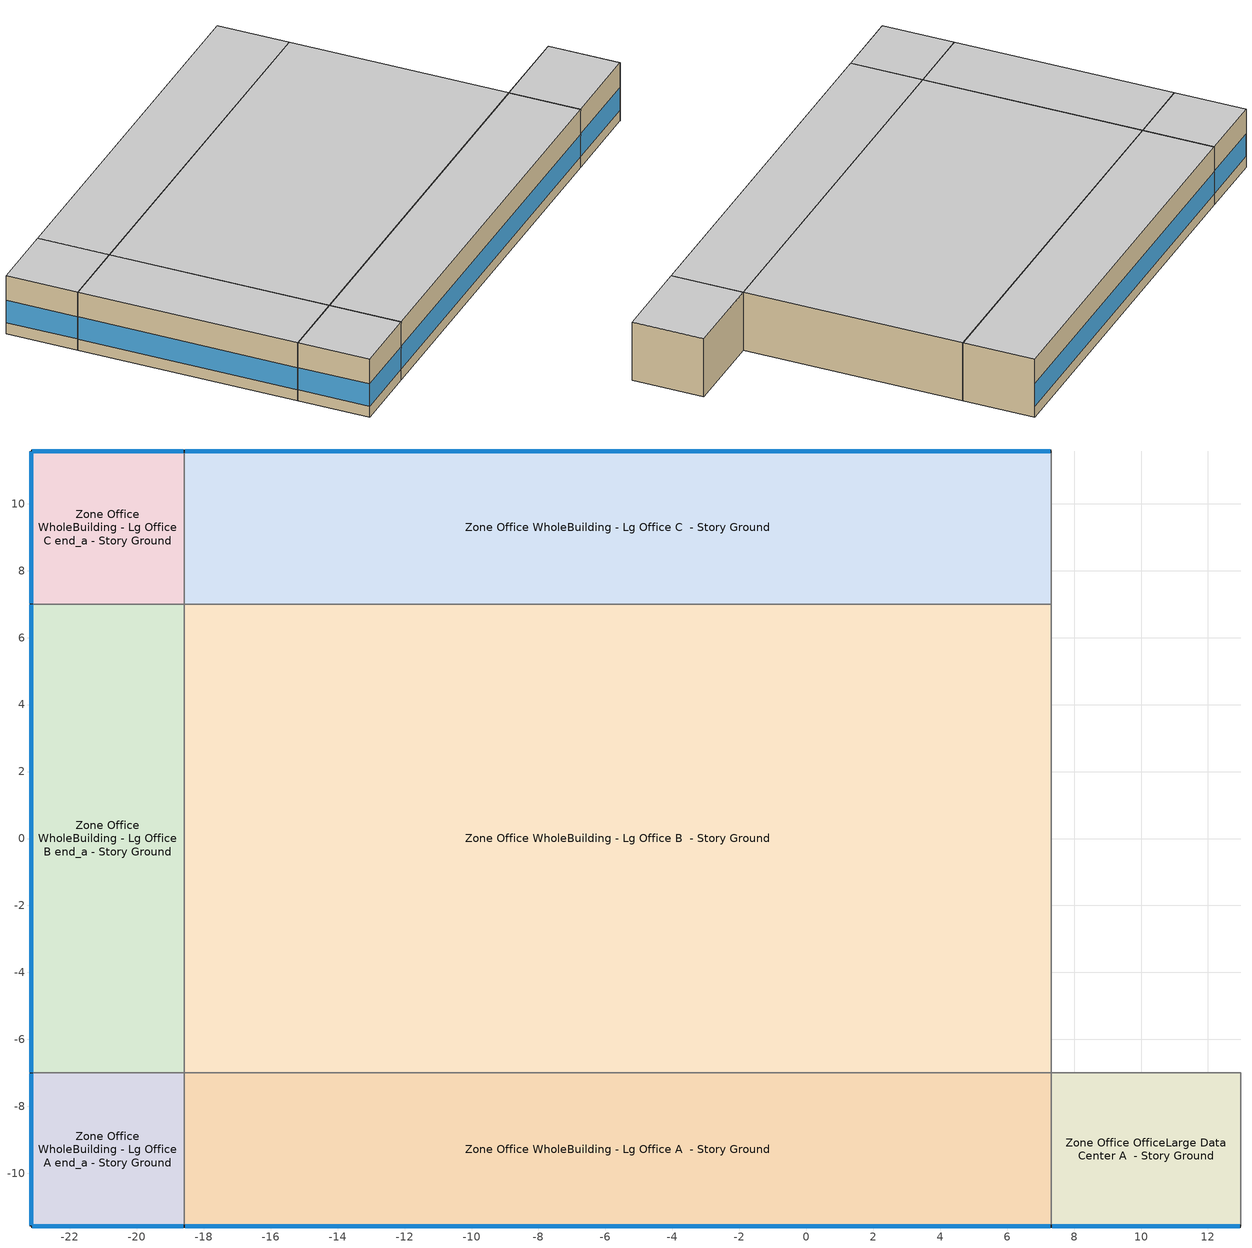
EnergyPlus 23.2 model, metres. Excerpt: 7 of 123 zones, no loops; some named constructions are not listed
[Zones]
Zone Office OfficeLarge Data Center A  - Story Ground
 floor ground (Foundation F 126 Perim 566 Area 2587): 7.32,-11.58 7.32,-7 12.98,-7 12.98,-11.58 z0
 wall outside (Typical Insulated Steel Framed Exterior Wall R-4.44): 7.32,-11.58 12.98,-11.58 z0:3.96
 wall to Zone Office WholeBuilding - Lg Office A  - Story Ground (Typical Interior Wall): 7.32,-7 7.32,-11.58 z0:3.96
 wall to Zone Office OfficeLarge Data Center B  - Story Ground (Typical Interior Wall): 12.98,-7 7.32,-7 z0:3.96
 wall to Zone Office OfficeLarge Main Data Center A  - Story Ground (Typical Interior Wall): 12.98,-11.58 12.98,-7 z0:3.96
 window (Window U-1.01 SHGC 0.74): 7.35,-11.58 12.95,-11.58 z0.76:2.28
 ceiling adiabatic (Typical Interior Ceiling): 12.98,-11.58 12.98,-7 7.32,-7 7.32,-11.58 z3.96
Zone Office WholeBuilding - Lg Office A  - Story Ground
 floor ground (Foundation F 126 Perim 259 Area 11841): -18.58,-11.58 -18.58,-7 7.32,-7 7.32,-11.58 z0
 wall outside (Typical Insulated Steel Framed Exterior Wall R-4.44): -18.58,-11.58 7.32,-11.58 z0:3.96
 wall to Zone Office WholeBuilding - Lg Office A end_a - Story Ground (Typical Interior Wall): -18.58,-7 -18.58,-11.58 z0:3.96
 wall to Zone Office WholeBuilding - Lg Office B  - Story Ground (Typical Interior Wall): 7.32,-7 -18.58,-7 z0:3.96
 window (Window U-1.01 SHGC 0.74): -18.55,-11.58 7.3,-11.58 z0.76:2.27
 ceiling adiabatic (Typical Interior Ceiling): 7.32,-11.58 7.32,-7 -18.58,-7 -18.58,-11.58 z3.96
Zone Office WholeBuilding - Lg Office A end_a - Story Ground
 floor ground (Foundation F 126 Perim 914 Area 209): -23.15,-11.58 -23.15,-7 -18.58,-7 -18.58,-11.58 z0
 wall outside (Typical Insulated Steel Framed Exterior Wall R-4.44): -23.15,-7 -23.15,-11.58 -18.58,-11.58 z0:3.96
 wall to Zone Office WholeBuilding - Lg Office B end_a - Story Ground (Typical Interior Wall): -18.58,-7 -23.15,-7 z0:3.96
 window (Window U-1.01 SHGC 0.74): -23.15,-7.03 -23.15,-11.55 / -23.13,-11.58 -18.6,-11.58 z0.76:2.28
 ceiling adiabatic (Typical Interior Ceiling): -18.58,-11.58 -18.58,-7 -23.15,-7 -23.15,-11.58 z3.96
Zone Office WholeBuilding - Lg Office B  - Story Ground
 floor ground (Foundation F 126 Perim 0 Area 36278): -18.58,-7 -18.58,7 7.32,7 7.32,-7 z0
 wall to Zone Office WholeBuilding - Lg Office B end_a - Story Ground (Typical Interior Wall): -18.58,7 -18.58,-7 z0:3.96
 wall to Zone Office WholeBuilding - Lg Office C  - Story Ground (Typical Interior Wall): 7.32,7 -18.58,7 z0:3.96
 wall to Zone Office OfficeLarge Data Center B  - Story Ground (Typical Interior Wall): 7.32,-7 7.32,7 z0:3.96
 ceiling adiabatic (Typical Interior Ceiling): 7.32,-7 7.32,7 -18.58,7 -18.58,-7 z3.96
Zone Office WholeBuilding - Lg Office B end_a - Story Ground
 floor ground (Foundation F 126 Perim 1401 Area 6404): -23.15,-7 -23.15,7 -18.58,7 -18.58,-7 z0
 wall outside (Typical Insulated Steel Framed Exterior Wall R-4.44): -23.15,7 -23.15,-7 z0:3.96
 wall to Zone Office WholeBuilding - Lg Office C end_a - Story Ground (Typical Interior Wall): -18.58,7 -23.15,7 z0:3.96
 window (Window U-1.01 SHGC 0.74): -23.15,6.98 -23.15,-6.98 z0.76:2.27
 ceiling adiabatic (Typical Interior Ceiling): -18.58,-7 -18.58,7 -23.15,7 -23.15,-7 z3.96
Zone Office WholeBuilding - Lg Office C  - Story Ground
 floor ground (Foundation F 126 Perim 259 Area 11841): -18.58,7 -18.58,11.58 7.32,11.58 7.32,7 z0
 wall outside (Typical Insulated Steel Framed Exterior Wall R-4.44): 7.32,11.58 -18.58,11.58 z0:3.96
 wall to Zone Office WholeBuilding - Lg Office C end_a - Story Ground (Typical Interior Wall): -18.58,11.58 -18.58,7 z0:3.96
 wall to Zone Office OfficeLarge Data Center C  - Story Ground (Typical Interior Wall): 7.32,7 7.32,11.58 z0:3.96
 window (Window U-1.01 SHGC 0.74): 7.3,11.58 -18.55,11.58 z0.76:2.27
 ceiling adiabatic (Typical Interior Ceiling): 7.32,7 7.32,11.58 -18.58,11.58 -18.58,7 z3.96
Zone Office WholeBuilding - Lg Office C end_a - Story Ground
 floor ground (Foundation F 126 Perim 914 Area 209): -23.15,7 -23.15,11.58 -18.58,11.58 -18.58,7 z0
 wall outside (Typical Insulated Steel Framed Exterior Wall R-4.44): -18.58,11.58 -23.15,11.58 -23.15,7 z0:3.96
 window (Window U-1.01 SHGC 0.74): -23.15,11.55 -23.15,7.03 / -18.6,11.58 -23.13,11.58 z0.76:2.28
 ceiling adiabatic (Typical Interior Ceiling): -18.58,7 -18.58,11.58 -23.15,11.58 -23.15,7 z3.96
[Schedule:Day:Interval]
OfficeLarge BLDG_LIGHT_SCH Wkdy Day: Average, 01:15, 0.500466, 01:30, 0.50576, 01:45, 0.511054, 02:00, 0.516348, 02:15, 0.521642, 02:30, 0.520835, 02:45, 0.520028, 03:00, 0.519222, 03:15, 0.518415, 03:30, 0.537978, 03:45, 0.55754, 04:00, 0.577103, 04:15, 0.596666, 04:30, 0.655355, 04:45, 0.714043, 05:00, 0.772732, 05:15, 0.83142, 13:45, 0.83142, 14:00, 0.805336, 14:15, 0.779252, 14:30, 0.753169, 14:45, 0.727085, 15:00, 0.701001, 15:15, 0.674917, 15:30, 0.655355, 15:45, 0.635792, 16:00, 0.616229, 16:15, 0.596666, 16:45, 0.596666, 17:00, 0.591775, 17:15, 0.586885, 17:30, 0.581994, 17:45, 0.577103, 18:00, 0.572213, 18:15, 0.567322, 18:30, 0.562431, 18:45, 0.55754, 19:15, 0.55754, 19:30, 0.547759, 19:45, 0.537978, 20:00, 0.528196, 20:15, 0.518415, 20:30, 0.513524, 20:45, 0.508633, 21:00, 0.503743, 21:15, 0.498852, 21:30, 0.499255, 21:45, 0.499659, 22:00, 0.500062, 22:15, 0.500466, 24:00, 0.500466
OfficeLarge BLDG_LIGHT_SCH Sat Day: Average, 00:15, 0.0005715, 00:30, 0.001143, 00:45, 0.0017145, 01:00, 0.002286, 01:15, 0.0028575, 01:30, 0.003429, 01:45, 0.004572, 02:00, 0.010929, 02:15, 0.017286, 02:30, 0.023643, 02:45, 0.03, 03:00, 0.036357, 03:15, 0.042714, 03:30, 0.049071, 03:45, 0.055428, 04:00, 0.083142, 04:15, 0.110856, 04:30, 0.13857, 04:45, 0.166284, 05:00, 0.193998, 05:15, 0.221712, 05:30, 0.249426, 05:45, 0.27714, 11:22, 0.27714, 11:37, 0.27232, 11:52, 0.2675, 12:07, 0.262681, 12:22, 0.257861, 12:37, 0.253041, 12:52, 0.248221, 13:07, 0.243401, 13:22, 0.238581, 13:37, 0.233762, 13:52, 0.228942, 14:07, 0.224122, 14:22, 0.219302, 14:37, 0.214482, 14:52, 0.209662, 15:07, 0.204843, 15:22, 0.200023, 15:37, 0.195203, 15:52, 0.190383, 16:07, 0.185563, 16:22, 0.180743, 16:37, 0.175924, 16:52, 0.171104, 17:07, 0.166284, 17:22, 0.161464, 17:37, 0.156644, 17:52, 0.151825, 18:07, 0.147005, 18:22, 0.142185, 18:37, 0.137365, 18:52, 0.132545, 19:07, 0.127725, 19:22, 0.122906, 19:37, 0.118086, 19:52, 0.113266, 20:00, 0.110856, 22:00, 0.110856, 22:15, 0.096999, 22:30, 0.083142, 22:45, 0.069285, 23:00, 0.055428, 23:15, 0.041571, 23:30, 0.027714, 23:45, 0.013857, 24:00, 0
OfficeLarge BLDG_LIGHT_SCH Default 1; OfficeLarge BLDG_LIGHT_SCH Winter Design Day 1: No, 24:00, 0
OfficeLarge BLDG_LIGHT_SCH Summer Design Day 1; OfficeLarge ALWAYS_ON Default 1; OfficeLarge ALWAYS_ON Summer Design Day 1; OfficeLarge ALWAYS_ON Winter Design Day 1; 123 space(s) Occ Sch Summer Design Day 1; 123 space(s) Occ Sch Winter Design Day 1: No, 24:00, 1
autogen OfficeLarge ALWAYS_ON 0_day_sch; autogen OfficeLarge ALWAYS_ON 1_day_sch: Average, 24:00, 1
123 space(s) Occ Sch Default 1: Average, 00:45, 0, 01:00, 0.00400434, 01:15, 0.00800868, 01:30, 0.012013, 01:45, 0.0160174, 02:00, 0.0200217, 02:15, 0.024026, 02:30, 0.0280304, 02:45, 0.0320347, 03:15, 0.0320347, 03:30, 0.0840912, 03:45, 0.136148, 04:00, 0.188204, 04:15, 0.24026, 04:30, 0.180195, 04:45, 0.12013, 05:00, 0.0600651, 05:15, 0, 06:45, 0, 07:00, 0.0144156, 07:15, 0.0288313, 07:30, 0.0432469, 07:45, 0.0576625, 08:00, 0.0720781, 08:15, 0.0864938, 08:30, 0.100909, 08:45, 0.115325, 09:00, 0.129741, 09:15, 0.144156, 09:30, 0.126137, 09:45, 0.108117, 10:00, 0.0900977, 10:15, 0.0720781, 10:30, 0.0540586, 10:45, 0.0360391, 11:00, 0.0180195, 11:15, 0, 12:45, 0, 13:00, 0.0200217, 13:15, 0.0400434, 13:30, 0.0600651, 13:45, 0.0800868, 14:00, 0.0827564, 14:15, 0.0854259, 14:30, 0.0880955, 14:45, 0.0907651, 15:00, 0.0934346, 15:15, 0.0961042, 15:30, 0.0720781, 15:45, 0.0480521, 16:00, 0.024026, 16:15, 0, 16:30, 0.024026, 16:45, 0.0480521, 17:00, 0.0720781, 17:15, 0.0961042, 17:30, 0.0720781, 17:45, 0.0480521, 18:00, 0.024026, 18:15, 0, 18:30, 0.00400434, 18:45, 0.00800868, 19:00, 0.012013, 19:15, 0.0160174, 19:30, 0.012013, 19:45, 0.00800868, 20:00, 0.00400434, 20:15, 0, 24:00, 0
123 space(s) Occ Sch Saturday 1: Average, 01:15, 0, 01:30, 0.00800868, 01:45, 0.0160174, 02:00, 0.024026, 02:15, 0.0320347, 02:30, 0.024026, 02:45, 0.0160174, 03:00, 0.00800868, 03:15, 0, 03:30, 0.0320347, 03:45, 0.0640695, 04:00, 0.0961042, 04:15, 0.128139, 04:30, 0.0961042, 04:45, 0.0640695, 05:00, 0.0320347, 05:15, 0, 13:52, 0, 14:07, 0.00569506, 14:22, 0.0113901, 14:37, 0.0170852, 14:52, 0.0227803, 15:07, 0.0284753, 15:22, 0.0341704, 15:37, 0.0398654, 15:52, 0.0455605, 16:07, 0.0512556, 16:22, 0.0569506, 16:37, 0.0626457, 16:52, 0.0683408, 17:07, 0.0740358, 17:22, 0.0797309, 17:37, 0.0854259, 17:52, 0.091121, 18:07, 0.0968161, 18:22, 0.102511, 18:37, 0.108206, 18:52, 0.113901, 19:07, 0.119596, 19:22, 0.125291, 19:30, 0.128139, 19:45, 0.0961042, 20:00, 0.0640695, 20:15, 0.0320347, 20:30, 0, 21:30, 0, 21:45, 0.00800868, 22:00, 0.0160174, 22:15, 0.024026, 22:30, 0.0320347, 22:45, 0.024026, 23:00, 0.0160174, 23:15, 0.00800868, 23:30, 0, 24:00, 0
123 space(s) Occ Sch Sunday 1: Average, 04:45, 0, 24:00, 0
[Schedule:Week:Daily]
OfficeLarge BLDG_LIGHT_SCH BPR Adjusted Week Rule - Jan1-Jan6: OfficeLarge BLDG_LIGHT_SCH Wkdy Day, OfficeLarge BLDG_LIGHT_SCH Wkdy Day, OfficeLarge BLDG_LIGHT_SCH Wkdy Day, OfficeLarge BLDG_LIGHT_SCH Wkdy Day, OfficeLarge BLDG_LIGHT_SCH Wkdy Day, OfficeLarge BLDG_LIGHT_SCH Wkdy Day, OfficeLarge BLDG_LIGHT_SCH Sat Day, OfficeLarge BLDG_LIGHT_SCH Default 1, OfficeLarge BLDG_LIGHT_SCH Summer Design Day 1, OfficeLarge BLDG_LIGHT_SCH Winter Design Day 1, OfficeLarge BLDG_LIGHT_SCH Default 1, OfficeLarge BLDG_LIGHT_SCH Default 1
OfficeLarge BLDG_LIGHT_SCH BPR Adjusted Week Rule - Jan7-Dec31: OfficeLarge BLDG_LIGHT_SCH Default 1, OfficeLarge BLDG_LIGHT_SCH Wkdy Day, OfficeLarge BLDG_LIGHT_SCH Wkdy Day, OfficeLarge BLDG_LIGHT_SCH Wkdy Day, OfficeLarge BLDG_LIGHT_SCH Wkdy Day, OfficeLarge BLDG_LIGHT_SCH Wkdy Day, OfficeLarge BLDG_LIGHT_SCH Sat Day, OfficeLarge BLDG_LIGHT_SCH Default 1, OfficeLarge BLDG_LIGHT_SCH Summer Design Day 1, OfficeLarge BLDG_LIGHT_SCH Winter Design Day 1, OfficeLarge BLDG_LIGHT_SCH Default 1, OfficeLarge BLDG_LIGHT_SCH Default 1
OfficeLarge ALWAYS_ON BPR Adjusted Week Rule - Jan1-Jan6: OfficeLarge ALWAYS_ON Default 1, OfficeLarge ALWAYS_ON Default 1, OfficeLarge ALWAYS_ON Default 1, OfficeLarge ALWAYS_ON Default 1, OfficeLarge ALWAYS_ON Default 1, OfficeLarge ALWAYS_ON Default 1, autogen OfficeLarge ALWAYS_ON 0_day_sch, OfficeLarge ALWAYS_ON Default 1, OfficeLarge ALWAYS_ON Summer Design Day 1, OfficeLarge ALWAYS_ON Winter Design Day 1, OfficeLarge ALWAYS_ON Default 1, OfficeLarge ALWAYS_ON Default 1
OfficeLarge ALWAYS_ON BPR Adjusted Week Rule - Jan7-Dec31: autogen OfficeLarge ALWAYS_ON 1_day_sch, OfficeLarge ALWAYS_ON Default 1, OfficeLarge ALWAYS_ON Default 1, OfficeLarge ALWAYS_ON Default 1, OfficeLarge ALWAYS_ON Default 1, OfficeLarge ALWAYS_ON Default 1, autogen OfficeLarge ALWAYS_ON 0_day_sch, OfficeLarge ALWAYS_ON Default 1, OfficeLarge ALWAYS_ON Summer Design Day 1, OfficeLarge ALWAYS_ON Winter Design Day 1, OfficeLarge ALWAYS_ON Default 1, OfficeLarge ALWAYS_ON Default 1
